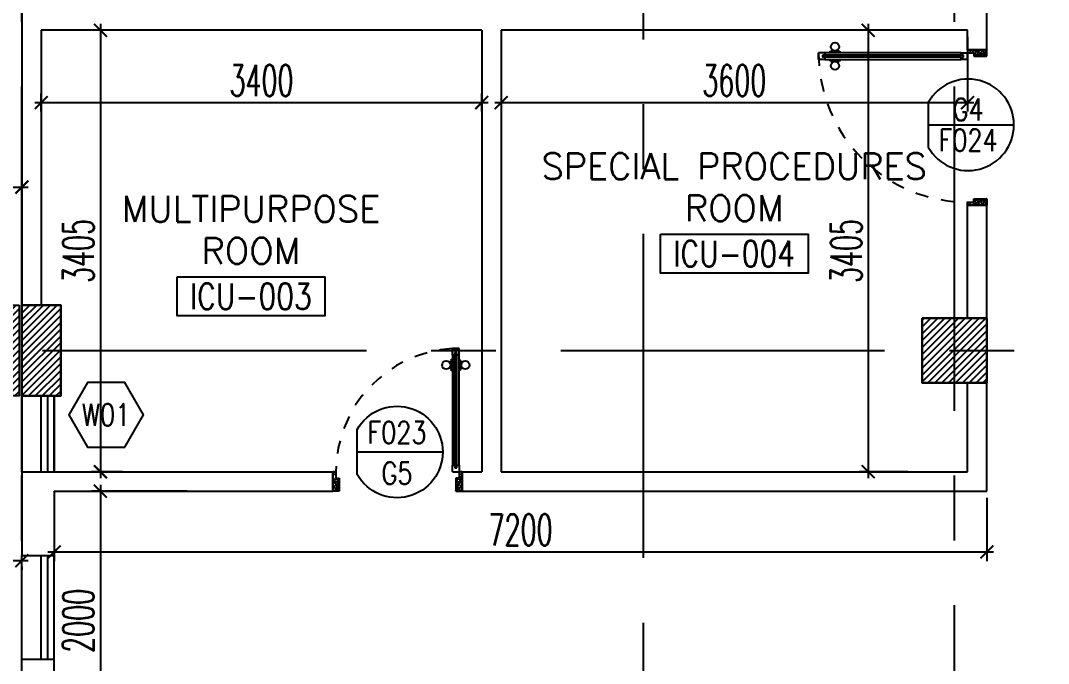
# Model space of a CAD drawing. Extents: x 275967.8 to 276060, y 57291.9 to 57371.4.
# Drawn here: x 276020.37 to 276028.3, y 57317.95 to 57322.91 of the extents above; entities that cross this region are included whole.
import ezdxf
from ezdxf.enums import TextEntityAlignment as Align

# ---------------------------------------------------------------- set-up
doc = ezdxf.new("R2010")
doc.units = 0
doc.header["$MEASUREMENT"] = 0
doc.header["$PDMODE"] = 34
doc.linetypes.add('CENTERX2', pattern=[4, 2.5, -0.5, 0.5, -0.5])
doc.linetypes.add('HIDDEN', pattern=[0.375, 0.25, -0.125])
doc.layers.get('0').update_dxf_attribs({"linetype": 'CONTINUOUS'})
doc.layers.get('DEFPOINTS').update_dxf_attribs({"linetype": 'CONTINUOUS'})
for name, color, linetype in [('AXES', 11, 'CENTERX2'), ('COL', 5, 'CONTINUOUS'), ('DIM', 4, 'CONTINUOUS'), ('DOOR', 7, 'CONTINUOUS'), ('DOOR-CR', 2, 'CONTINUOUS'), ('DOOR-NO', 3, 'CONTINUOUS'), ('HAT', 8, 'CONTINUOUS'), ('RM-BOX', 4, 'CONTINUOUS'), ('RM-NAME', 2, 'CONTINUOUS'), ('RM-NO', 2, 'CONTINUOUS'), ('WALL', 2, 'CONTINUOUS'), ('WIN', 3, 'CONTINUOUS'), ('WIN-BOX', 4, 'CONTINUOUS'), ('WIN-NO', 5, 'CONTINUOUS')]:
    doc.layers.add(name, color=color, linetype=linetype)
doc.styles.add('ROMANS', font='ROMANS.shx', dxfattribs={"width": 0.6})
doc.dimstyles.new('STANDARD in', dxfattribs={"dimtxt": 0.24, "dimasz": 0.1, "dimexe": 0.07, "dimexo": 0.05, "dimgap": 0.05, "dimtad": 1, "dimdec": 0, "dimlfac": 1000, "dimzin": 0, "dimdsep": 46, "dimtxsty": 'ROMANS', "dimblk": 'ARCHTICK', "dimcen": 0.05, "dimdle": 0.05, "dimclrd": 4, "dimclre": 4, "dimclrt": 2, "dimadec": 0, "dimazin": 0, "dimtfac": 1, "dimtdec": 0, "dimtmove": 2, "dimatfit": 3, "dimfxl": 0, "dimtolj": 1, "dimtzin": 0, "dimarcsym": 0})

# ---------------------------------------------------------------- blocks, each defined once
blk = doc.blocks.new('*X97')
at = {"color": 0}
for p, q in [((80579.2, 132657.6), (81071.3, 133149.7)), ((80579.2, 132710.7), (81018.3, 133149.7)), ((80579.2, 132763.7), (80965.3, 133149.7)), ((80579.2, 132816.7), (80912.2, 133149.7)), ((80579.2, 132869.8), (80859.2, 133149.7)), ((80579.2, 132922.8), (80806.2, 133149.7)), ((80579.2, 132975.8), (80753.1, 133149.7)), ((80579.2, 133028.9), (80700.1, 133149.7)), ((80579.2, 133081.9), (80647.1, 133149.7)), ((80579.2, 133134.9), (80594, 133149.7)), ((80624.4, 132649.7), (81079.2, 133104.6)), ((80677.4, 132649.7), (81079.2, 133051.6)), ((80730.4, 132649.7), (81079.2, 132998.5)), ((80783.5, 132649.7), (81079.2, 132945.5)), ((80836.5, 132649.7), (81079.2, 132892.5)), ((80889.5, 132649.7), (81079.2, 132839.4)), ((80942.6, 132649.7), (81079.2, 132786.4)), ((80995.6, 132649.7), (81079.2, 132733.4)), ((81048.6, 132649.7), (81079.2, 132680.3))]:
    blk.add_line(p, q, dxfattribs=at)
blk = doc.blocks.new('COL50')
at = {"layer": 'COL'}
blk.add_lwpolyline([(-250, 250), (-250, -250), (250, -250), (250, 250)], close=True, dxfattribs=at)
blk = doc.blocks.new('C11')
at = {"layer": 'HAT'}
h = blk.add_hatch(dxfattribs=at)
h.set_pattern_fill('ANSI31', color=256, scale=300, style=0)
h.set_pattern_definition([(45, (-248556.182, -75061.005), (-26.5165043, 26.5165043), [])])
h.paths.add_polyline_path([(300, 700), (0, 700), (0, 350), (300, 350)])
h.paths.add_polyline_path([(300, 350), (0, 350), (0, 0), (300, 0)])
at = {"layer": 'COL'}
blk.add_lwpolyline([(300, 700), (300, 0), (0, 0), (0, 700)], close=True, dxfattribs=at)
blk = doc.blocks.new('C11D')
at = {"layer": 'COL', "linetype": 'ByBlock'}
for p in [(-320, 0), (0, 0)]:
    blk.add_blockref('C11', p, dxfattribs=at)
blk = doc.blocks.new('DOOR100')
at = {"layer": 'DOOR', "color": 0, "linetype": 'ByBlock'}
for p, q in [((-25, 1300), (-75, 1300)), ((-75, 1300), (-25, 1300)), ((-75, 1250), (-75, 1300)), ((-42, 1270), (-58, 1270)), ((-58, 1250), (-58, 1270)), ((-42, 1250), (-42, 1270)), ((-25, 1250), (-25, 1300)), ((-82.2, 1205), (-91.2, 1205)), ((-91.2, 1205), (-91.2, 1140.2)), ((-75, 1217.6), (-82.2, 1217.6)), ((-82.2, 1127.6), (-82.2, 1217.6)), ((-82.2, 1205), (-82.2, 1140.2)), ((-58, 1250), (-75, 1250)), ((-25, 1250), (-42, 1250)), ((-25, 1217.6), (-17.8, 1217.6)), ((-17.8, 1127.6), (-17.8, 1217.6)), ((-17.8, 1205), (-8.8, 1205)), ((-17.8, 1205), (-17.8, 1140.2)), ((-8.8, 1205), (-8.8, 1140.2)), ((-82.2, 1140.2), (-91.2, 1140.2)), ((-75, 1127.6), (-82.2, 1127.6)), ((-25, 1127.6), (-17.8, 1127.6)), ((-17.8, 1140.2), (-8.8, 1140.2)), ((-75, 200), (-58, 200)), ((-75, 150), (-75, 200)), ((-58, 200), (-58, 180)), ((-58, 180), (-42, 180)), ((-42, 200), (-25, 200)), ((-42, 180), (-42, 200)), ((-25, 200), (-25, 150)), ((-1200, 0), (-1200, 150)), ((-1200, 150), (-1175, 150)), ((-1200, 150), (-1200, 0)), ((-1175, 150), (-1175, 100)), ((-1175, 100), (-1150, 100)), ((-1150, 100), (-1150, 0)), ((-75, 150), (-25, 150)), ((-50, 100), (-50, 0)), ((-25, 100), (-50, 100)), ((0, 150), (-25, 150)), ((-25, 150), (-25, 100)), ((0, 150), (0, 0)), ((-1150, 0), (-1200, 0)), ((-50, 0), (0, 0))]:
    blk.add_line(p, q, dxfattribs=at)
at = {"layer": 'DOOR', "linetype": 'ByBlock'}
for p, q in [((-75, 1250), (-75, 200)), ((-58, 200), (-58, 1250)), ((-42, 200), (-42, 1250)), ((-25, 200), (-25, 1250)), ((0, 0), (0, 150))]:
    blk.add_line(p, q, dxfattribs=at)
at = {"layer": 'DOOR', "color": 9, "linetype": 'ByBlock'}
for p, q in [((-1150, 0), (-1200, 113.7)), ((-1150, 0), (-1163.4, 100)), ((-50, 0), (0, 113.7)), ((-50, 0), (-36.6, 100)), ((-1150, 0), (-1200, 40.1)), ((-50, 0), (0, 40.1))]:
    blk.add_line(p, q, dxfattribs=at)
at = {"layer": 'DOOR', "color": 0, "linetype": 'ByBlock'}
for centre in [(-123.5, 1172.6), (23.5, 1172.6)]:
    blk.add_circle(centre, 32.4, dxfattribs=at)
at = {"layer": 'DOOR', "linetype": 'HIDDEN', "ltscale": 0.5}
blk.add_arc((-25, 150), 1150, 89.99998, 180.00006, dxfattribs=at)
at = {"layer": 'DOOR', "color": 9, "linetype": 'ByBlock'}
for centre, radius, start, end in [((-1150, 0), 154.4, 103.71423, 108.89471), ((-1150, 0), 134.4, 100.71998, 111.84015), ((-1150, 0), 94.4, 90, 121.98181), ((-50, 0), 94.4, 58.01819, 90), ((-50, 0), 134.4, 68.15985, 79.28002), ((-50, 0), 114.4, 64.08384, 77.37743), ((-50, 0), 154.4, 71.10529, 76.28577), ((-1150, 0), 74.4, 90, 132.22357), ((-1150, 0), 54.4, 90, 156.79262), ((-1150, 0), 34.4, 90, 180), ((-1150, 0), 14.4, 90, 180), ((-50, 0), 74.4, 47.77643, 90), ((-50, 0), 54.4, 23.20738, 90), ((-50, 0), 34.4, 0, 90), ((-50, 0), 14.4, 0, 90)]:
    blk.add_arc(centre, radius, start, end, dxfattribs=at)
blk = doc.blocks.new('DD1')
at = {"layer": 'DOOR-CR'}
blk.add_line((-307.6, 0), (352.8, 0), dxfattribs=at)
blk.add_lwpolyline([(-307.6, -172.9, 3.820224), (-307.6, 172.9)], format="xyb", close=True, dxfattribs=at)
at = {"layer": 'DOOR-NO', "color": 255, "style": 'ROMANS', "width": 0.8}
for tag, p in [('G', (0, 183.5)), ('000', (0, -141.4))]:
    blk.add_attdef(tag, text='', height=204, dxfattribs=at).set_placement(p, align=Align.MIDDLE)
blk = doc.blocks.new('_ARCHTICK')
at = {"color": 0, "linetype": 'ByBlock', "const_width": 0.15}
blk.add_lwpolyline([(-0.5, -0.5), (0.5, 0.5)], dxfattribs=at)
blk = doc.blocks.new('*D282')
at = {"layer": 'DEFPOINTS', "color": 0, "linetype": 'ByBlock', "ltscale": 0.3}
for p in [(276020.3755, 57321.6233), (276015.6305, 57321.4076), (276020.3755, 57321.4076)]:
    blk.add_point(p, dxfattribs=at)
at = {"layer": 'DIM', "color": 4, "linetype": 'ByBlock', "lineweight": -2, "ltscale": 0.3}
for p, q in [((276015.6305, 57321.4576), (276015.6305, 57321.6933)), ((276020.3755, 57321.4576), (276020.3755, 57321.6933)), ((276015.5805, 57321.6233), (276020.4255, 57321.6233))]:
    blk.add_line(p, q, dxfattribs=at)
at = {"layer": 'DIM', "color": 4, "linetype": 'ByBlock', "lineweight": -2, "ltscale": 0.3, "xscale": 0.1, "yscale": 0.1, "zscale": 0.1, "rotation": 180}
blk.add_blockref('_ARCHTICK', (276015.6305, 57321.6233), dxfattribs=at)
at = {"layer": 'DIM', "color": 4, "linetype": 'ByBlock', "lineweight": -2, "ltscale": 0.3, "xscale": 0.1, "yscale": 0.1, "zscale": 0.1}
blk.add_blockref('_ARCHTICK', (276020.3755, 57321.6233), dxfattribs=at)
at = {"layer": 'DIM', "color": 2, "linetype": 'ByBlock', "ltscale": 0.3, "insert": (276018.003, 57321.7933), "char_height": 0.24, "attachment_point": 5, "style": 'ROMANS'}
blk.add_mtext('\\A1;4745', dxfattribs=at)
blk = doc.blocks.new('*D275')
at = {"layer": 'DEFPOINTS', "color": 0, "linetype": 'ByBlock', "ltscale": 0.3}
for p in [(276010.7555, 57318.7466), (276010.7555, 57318.7419), (276020.3755, 57318.7466)]:
    blk.add_point(p, dxfattribs=at)
at = {"layer": 'DIM', "color": 4, "linetype": 'ByBlock', "lineweight": -2, "ltscale": 0.3}
for p, q in [((276020.4255, 57318.7419), (276010.7055, 57318.7419)), ((276010.7555, 57318.6966), (276010.7555, 57318.6719)), ((276020.3755, 57318.6966), (276020.3755, 57318.6719))]:
    blk.add_line(p, q, dxfattribs=at)
at = {"layer": 'DIM', "color": 4, "linetype": 'ByBlock', "lineweight": -2, "ltscale": 0.3, "xscale": 0.1, "yscale": 0.1, "zscale": 0.1, "rotation": 180}
blk.add_blockref('_ARCHTICK', (276010.7555, 57318.7419), dxfattribs=at)
at = {"layer": 'DIM', "color": 4, "linetype": 'ByBlock', "lineweight": -2, "ltscale": 0.3, "xscale": 0.1, "yscale": 0.1, "zscale": 0.1}
blk.add_blockref('_ARCHTICK', (276020.3755, 57318.7419), dxfattribs=at)
at = {"layer": 'DIM', "color": 2, "linetype": 'ByBlock', "ltscale": 0.3, "insert": (276015.5655, 57318.9119), "char_height": 0.24, "attachment_point": 5, "style": 'ROMANS'}
blk.add_mtext('\\A1;9620', dxfattribs=at)
blk = doc.blocks.new('*D244')
at = {"layer": 'DEFPOINTS', "color": 0, "linetype": 'ByBlock', "ltscale": 0.3}
for p in [(276021.2038, 57322.8329), (276020.982, 57319.4279), (276021.2038, 57319.4279)]:
    blk.add_point(p, dxfattribs=at)
at = {"layer": 'DIM', "color": 4, "linetype": 'ByBlock', "lineweight": -2, "ltscale": 0.3}
for p, q in [((276020.982, 57322.8829), (276020.982, 57319.3779)), ((276021.1538, 57322.8329), (276020.912, 57322.8329)), ((276021.1538, 57319.4279), (276020.912, 57319.4279))]:
    blk.add_line(p, q, dxfattribs=at)
at = {"layer": 'DIM', "color": 4, "linetype": 'ByBlock', "lineweight": -2, "ltscale": 0.3, "xscale": 0.1, "yscale": 0.1, "zscale": 0.1}
for p, rotation in [((276020.982, 57322.8329), 90), ((276020.982, 57319.4279), 270)]:
    blk.add_blockref('_ARCHTICK', p, dxfattribs=dict(at, rotation=rotation))
at = {"layer": 'DIM', "color": 2, "linetype": 'ByBlock', "ltscale": 0.3, "insert": (276020.812, 57321.1304), "char_height": 0.24, "attachment_point": 5, "rotation": 90, "style": 'ROMANS'}
blk.add_mtext('\\A1;3405', dxfattribs=at)
blk = doc.blocks.new('*D243')
at = {"layer": 'DEFPOINTS', "color": 0, "linetype": 'ByBlock', "ltscale": 0.3}
for p in [(276023.9255, 57322.2754), (276020.5255, 57322.1575), (276023.9255, 57322.1575)]:
    blk.add_point(p, dxfattribs=at)
at = {"layer": 'DIM', "color": 4, "linetype": 'ByBlock', "lineweight": -2, "ltscale": 0.3}
for p, q in [((276020.5255, 57322.2075), (276020.5255, 57322.3454)), ((276023.9255, 57322.2075), (276023.9255, 57322.3454)), ((276020.4755, 57322.2754), (276023.9755, 57322.2754))]:
    blk.add_line(p, q, dxfattribs=at)
at = {"layer": 'DIM', "color": 4, "linetype": 'ByBlock', "lineweight": -2, "ltscale": 0.3, "xscale": 0.1, "yscale": 0.1, "zscale": 0.1, "rotation": 180}
blk.add_blockref('_ARCHTICK', (276020.5255, 57322.2754), dxfattribs=at)
at = {"layer": 'DIM', "color": 4, "linetype": 'ByBlock', "lineweight": -2, "ltscale": 0.3, "xscale": 0.1, "yscale": 0.1, "zscale": 0.1}
blk.add_blockref('_ARCHTICK', (276023.9255, 57322.2754), dxfattribs=at)
at = {"layer": 'DIM', "color": 2, "linetype": 'ByBlock', "ltscale": 0.3, "insert": (276022.2255, 57322.4454), "char_height": 0.24, "attachment_point": 5, "style": 'ROMANS'}
blk.add_mtext('\\A1;3400', dxfattribs=at)
blk = doc.blocks.new('*D242')
at = {"layer": 'DEFPOINTS', "color": 0, "linetype": 'ByBlock', "ltscale": 0.3}
for p in [(276024.0755, 57322.8329), (276027.6755, 57322.8329), (276027.6755, 57322.2754)]:
    blk.add_point(p, dxfattribs=at)
at = {"layer": 'DIM', "color": 4, "linetype": 'ByBlock', "lineweight": -2, "ltscale": 0.3}
for p, q in [((276024.0755, 57322.7829), (276024.0755, 57322.2054)), ((276027.6755, 57322.7829), (276027.6755, 57322.2054)), ((276024.0255, 57322.2754), (276027.7255, 57322.2754))]:
    blk.add_line(p, q, dxfattribs=at)
at = {"layer": 'DIM', "color": 4, "linetype": 'ByBlock', "lineweight": -2, "ltscale": 0.3, "xscale": 0.1, "yscale": 0.1, "zscale": 0.1, "rotation": 180}
blk.add_blockref('_ARCHTICK', (276024.0755, 57322.2754), dxfattribs=at)
at = {"layer": 'DIM', "color": 4, "linetype": 'ByBlock', "lineweight": -2, "ltscale": 0.3, "xscale": 0.1, "yscale": 0.1, "zscale": 0.1}
blk.add_blockref('_ARCHTICK', (276027.6755, 57322.2754), dxfattribs=at)
at = {"layer": 'DIM', "color": 2, "linetype": 'ByBlock', "ltscale": 0.3, "insert": (276025.8755, 57322.4454), "char_height": 0.24, "attachment_point": 5, "style": 'ROMANS'}
blk.add_mtext('\\A1;3600', dxfattribs=at)
blk = doc.blocks.new('*D241')
at = {"layer": 'DEFPOINTS', "color": 0, "linetype": 'ByBlock', "ltscale": 0.3}
for p in [(276027.2655, 57322.8329), (276026.9091, 57319.4279), (276027.2655, 57319.4279)]:
    blk.add_point(p, dxfattribs=at)
at = {"layer": 'DIM', "color": 4, "linetype": 'ByBlock', "lineweight": -2, "ltscale": 0.3}
for p, q in [((276026.9091, 57322.8829), (276026.9091, 57319.3779)), ((276027.2155, 57322.8329), (276026.8391, 57322.8329)), ((276027.2155, 57319.4279), (276026.8391, 57319.4279))]:
    blk.add_line(p, q, dxfattribs=at)
at = {"layer": 'DIM', "color": 4, "linetype": 'ByBlock', "lineweight": -2, "ltscale": 0.3, "xscale": 0.1, "yscale": 0.1, "zscale": 0.1}
for p, rotation in [((276026.9091, 57322.8329), 90), ((276026.9091, 57319.4279), 270)]:
    blk.add_blockref('_ARCHTICK', p, dxfattribs=dict(at, rotation=rotation))
at = {"layer": 'DIM', "color": 2, "linetype": 'ByBlock', "ltscale": 0.3, "insert": (276026.7391, 57321.1304), "char_height": 0.24, "attachment_point": 5, "rotation": 90, "style": 'ROMANS'}
blk.add_mtext('\\A1;3405', dxfattribs=at)
blk = doc.blocks.new('*D240')
at = {"layer": 'DEFPOINTS', "color": 0, "linetype": 'ByBlock', "ltscale": 0.3}
for p in [(276021.7005, 57319.2779), (276020.982, 57317.2779), (276021.6755, 57317.2779)]:
    blk.add_point(p, dxfattribs=at)
at = {"layer": 'DIM', "color": 4, "linetype": 'ByBlock', "lineweight": -2, "ltscale": 0.3}
for p, q in [((276021.6505, 57319.2779), (276020.912, 57319.2779)), ((276020.982, 57319.3279), (276020.982, 57317.2279)), ((276021.6255, 57317.2779), (276020.912, 57317.2779))]:
    blk.add_line(p, q, dxfattribs=at)
at = {"layer": 'DIM', "color": 4, "linetype": 'ByBlock', "lineweight": -2, "ltscale": 0.3, "xscale": 0.1, "yscale": 0.1, "zscale": 0.1}
for p, rotation in [((276020.982, 57319.2779), 90), ((276020.982, 57317.2779), 270)]:
    blk.add_blockref('_ARCHTICK', p, dxfattribs=dict(at, rotation=rotation))
at = {"layer": 'DIM', "color": 2, "linetype": 'ByBlock', "ltscale": 0.3, "insert": (276020.812, 57318.2779), "char_height": 0.24, "attachment_point": 5, "rotation": 90, "style": 'ROMANS'}
blk.add_mtext('\\A1;2000', dxfattribs=at)
blk = doc.blocks.new('*D239')
at = {"layer": 'DEFPOINTS', "color": 0, "linetype": 'ByBlock', "ltscale": 0.3}
for p in [(276020.6255, 57319.2779), (276027.8255, 57319.2779), (276027.8255, 57318.8094)]:
    blk.add_point(p, dxfattribs=at)
at = {"layer": 'DIM', "color": 4, "linetype": 'ByBlock', "lineweight": -2, "ltscale": 0.3}
for p, q in [((276020.6255, 57319.2279), (276020.6255, 57318.7394)), ((276027.8255, 57319.2279), (276027.8255, 57318.7394)), ((276020.5755, 57318.8094), (276027.8755, 57318.8094))]:
    blk.add_line(p, q, dxfattribs=at)
at = {"layer": 'DIM', "color": 4, "linetype": 'ByBlock', "lineweight": -2, "ltscale": 0.3, "xscale": 0.1, "yscale": 0.1, "zscale": 0.1, "rotation": 180}
blk.add_blockref('_ARCHTICK', (276020.6255, 57318.8094), dxfattribs=at)
at = {"layer": 'DIM', "color": 4, "linetype": 'ByBlock', "lineweight": -2, "ltscale": 0.3, "xscale": 0.1, "yscale": 0.1, "zscale": 0.1}
blk.add_blockref('_ARCHTICK', (276027.8255, 57318.8094), dxfattribs=at)
at = {"layer": 'DIM', "color": 2, "linetype": 'ByBlock', "ltscale": 0.3, "insert": (276024.2255, 57318.9794), "char_height": 0.24, "attachment_point": 5, "style": 'ROMANS'}
blk.add_mtext('\\A1;7200', dxfattribs=at)
blk = doc.blocks.new('DOOR-10')
at = {"layer": 'DOOR', "color": 0, "linetype": 'ByBlock'}
for p, q in [((-25.7, 1100), (-75.7, 1100)), ((-75.7, 1100), (-25.7, 1100)), ((-75.7, 1050), (-75.7, 1100)), ((-58.7, 1050), (-75.7, 1050)), ((-42.7, 1070), (-58.7, 1070)), ((-58.7, 1050), (-58.7, 1070)), ((-42.7, 1050), (-42.7, 1070)), ((-25.7, 1050), (-42.7, 1050)), ((-25.7, 1050), (-25.7, 1100)), ((-82.9, 1005), (-91.9, 1005)), ((-91.9, 1005), (-91.9, 940.2)), ((-75.7, 1017.6), (-82.9, 1017.6)), ((-82.9, 927.6), (-82.9, 1017.6)), ((-82.9, 1005), (-82.9, 940.2)), ((-25.7, 1017.6), (-18.5, 1017.6)), ((-18.5, 927.6), (-18.5, 1017.6)), ((-18.5, 1005), (-9.5, 1005)), ((-18.5, 1005), (-18.5, 940.2)), ((-9.5, 1005), (-9.5, 940.2)), ((-82.9, 940.2), (-91.9, 940.2)), ((-75.7, 927.6), (-82.9, 927.6)), ((-25.7, 927.6), (-18.5, 927.6)), ((-18.5, 940.2), (-9.5, 940.2)), ((-75.7, 200), (-58.7, 200)), ((-75.7, 150), (-75.7, 200)), ((-58.7, 200), (-58.7, 180)), ((-58.7, 180), (-42.7, 180)), ((-42.7, 200), (-25.7, 200)), ((-42.7, 180), (-42.7, 200)), ((-25.7, 200), (-25.7, 150)), ((-1000.7, 0), (-1000.7, 150)), ((-1000.7, 150), (-975.7, 150)), ((-1000.7, 150), (-1000.7, 0)), ((-975.7, 150), (-975.7, 100)), ((-975.7, 100), (-950.7, 100)), ((-950.7, 100), (-950.7, 0)), ((-75.7, 150), (-25.7, 150)), ((-50.7, 100), (-50.7, 0)), ((-25.7, 100), (-50.7, 100)), ((-0.7, 150), (-25.7, 150)), ((-25.7, 150), (-25.7, 100)), ((-950.7, 0), (-1000.7, 0)), ((-50.7, 0), (-0.7, 0))]:
    blk.add_line(p, q, dxfattribs=at)
at = {"layer": 'DOOR', "linetype": 'ByBlock'}
for p, q in [((-75.7, 1050), (-75.7, 200)), ((-58.7, 200), (-58.7, 1050)), ((-42.7, 200), (-42.7, 1050)), ((-25.7, 200), (-25.7, 1050))]:
    blk.add_line(p, q, dxfattribs=at)
at = {"layer": 'DOOR', "color": 9, "linetype": 'ByBlock'}
for p, q in [((-950.7, 0), (-1000.7, 113.7)), ((-950.7, 0), (-964.1, 100)), ((-50.7, 0), (-0.7, 113.7)), ((-50.7, 0), (-37.3, 100)), ((-0.7, 0), (-0.7, 150)), ((-950.7, 0), (-1000.7, 40.1)), ((-50.7, 0), (-0.7, 40.1))]:
    blk.add_line(p, q, dxfattribs=at)
at = {"layer": 'DOOR', "color": 0, "linetype": 'ByBlock'}
for centre in [(-124.2, 972.6), (22.8, 972.6)]:
    blk.add_circle(centre, 32.4, dxfattribs=at)
at = {"layer": 'DOOR', "linetype": 'HIDDEN', "ltscale": 0.5}
blk.add_arc((-23.4, 149.1), 952.3, 93.14816, 179.94816, dxfattribs=at)
at = {"layer": 'DOOR', "color": 9, "linetype": 'ByBlock'}
for centre, radius, start, end in [((-950.7, 0), 154.4, 103.71423, 108.89471), ((-950.7, 0), 134.4, 100.71998, 111.84015), ((-950.7, 0), 94.4, 90, 121.98181), ((-50.7, 0), 94.4, 58.01819, 90), ((-50.7, 0), 134.4, 68.15985, 79.28002), ((-50.7, 0), 114.4, 64.08384, 77.37743), ((-50.7, 0), 154.4, 71.10529, 76.28577), ((-950.7, 0), 74.4, 90, 132.22357), ((-950.7, 0), 54.4, 90, 156.79262), ((-950.7, 0), 34.4, 90, 180), ((-950.7, 0), 14.4, 90, 180), ((-50.7, 0), 74.4, 47.77643, 90), ((-50.7, 0), 54.4, 23.20738, 90), ((-50.7, 0), 34.4, 0, 90), ((-50.7, 0), 14.4, 0, 90)]:
    blk.add_arc(centre, radius, start, end, dxfattribs=at)
blk = doc.blocks.new('RM1')
at = {"layer": 'RM-BOX'}
blk.add_lwpolyline([(569.9, -200), (-569.9, -200), (-569.9, -500), (569.9, -500)], close=True, dxfattribs=at)
at = {"layer": 'RM-NAME', "style": 'ROMANS'}
for tag, p in [('ROOMNAME1', (0, 323.8)), ('ROOMNAME2', (0, 0))]:
    blk.add_attdef(tag, text='', height=200, dxfattribs=at).set_placement(p, align=Align.MIDDLE)
at = {"layer": 'RM-NO', "style": 'ROMANS', "width": 0.8}
blk.add_attdef('ROOMNO', text='', height=200, dxfattribs=at).set_placement((0, -350), align=Align.MIDDLE)
blk = doc.blocks.new('WW1')
at = {"layer": 'WIN-BOX'}
blk.add_lwpolyline([(144.3, -250), (288.7, 0), (144.3, 250), (-144.3, 250), (-288.7, 0), (-144.3, -250)], close=True, dxfattribs=at)
at = {"layer": 'WIN-NO', "style": 'ROMANS', "width": 0.8}
blk.add_attdef('W00', text='', height=170, dxfattribs=at).set_placement((0, 0), align=Align.MIDDLE)

msp = doc.modelspace()

# ---------------------------------------------------------------- linework, layer by layer
at = {"layer": 'AXES'}
for p, q in [((276027.5755, 57291.8986), (276027.5755, 57370.7113)), ((276020.3755, 57291.8986), (276020.3755, 57370.3613)), ((276025.1755, 57298.7629), (276025.1755, 57357.5829)), ((275968.5355, 57320.3629), (276036.5755, 57320.3629))]:
    msp.add_line(p, q, dxfattribs=at)
at = {"layer": 'WALL'}
for p, q in [((276020.3755, 57326.1129), (276020.3755, 57320.6129)), ((276027.8255, 57322.6829), (276027.8255, 57325.5629)), ((276020.5255, 57322.8329), (276020.5255, 57320.7129)), ((276027.6755, 57322.6829), (276027.6755, 57322.8329)), ((276027.6755, 57320.6129), (276027.6755, 57321.4829)), ((276027.8255, 57319.2779), (276027.8255, 57321.4829)), ((276027.6755, 57319.4279), (276027.6755, 57320.1129)), ((276020.3755, 57320.0129), (276020.3755, 57318.7811)), ((276020.3755, 57320.0129), (276020.6255, 57320.0129)), ((276020.6255, 57320.0129), (276020.6255, 57319.4279)), ((276020.3755, 57319.4279), (276020.6255, 57319.4279)), ((276020.6255, 57319.2779), (276020.6255, 57318.7811)), ((276020.3755, 57318.7811), (276020.6255, 57318.7811)), ((276020.3755, 57317.9811), (276020.6255, 57317.9811)), ((276020.3755, 57315.4623), (276020.3755, 57317.9811)), ((276020.6255, 57317.2779), (276020.6255, 57317.9811))]:
    msp.add_line(p, q, dxfattribs=at)
at = {"layer": 'WALL', "linetype": 'ByBlock'}
for p, q in [((276023.9255, 57322.8329), (276020.5255, 57322.8329)), ((276023.9255, 57322.8329), (276023.9255, 57319.4279)), ((276027.6755, 57322.8329), (276024.0755, 57322.8329)), ((276024.0755, 57322.8329), (276024.0755, 57319.4279)), ((276027.8255, 57322.6829), (276027.6755, 57322.6829)), ((276027.8255, 57321.4829), (276027.6755, 57321.4829)), ((276020.6255, 57319.4279), (276022.7755, 57319.4279)), ((276022.7755, 57319.4279), (276022.7755, 57319.2779)), ((276023.7755, 57319.4279), (276023.7755, 57319.2779)), ((276023.7755, 57319.4279), (276023.9255, 57319.4279)), ((276024.0755, 57319.4279), (276027.6755, 57319.4279)), ((276020.6255, 57319.2779), (276022.7755, 57319.2779)), ((276023.7755, 57319.2779), (276027.8255, 57319.2779))]:
    msp.add_line(p, q, dxfattribs=at)
at = {"layer": 'WALL', "linetype": 'ByBlock', "ltscale": 0.3}
for points in [[(276020.3755, 57320.0129), (276020.6755, 57320.0129), (276020.6755, 57320.7129), (276020.3755, 57320.7129)], [(276027.3255, 57320.6129), (276027.8255, 57320.6129), (276027.8255, 57320.1129), (276027.3255, 57320.1129)]]:
    msp.add_lwpolyline(points, close=True, dxfattribs=at)
at = {"layer": 'WIN'}
for p, q in [((276020.3755, 57319.4279), (276020.3755, 57320.0129)), ((276020.5255, 57319.4279), (276020.5255, 57320.0129)), ((276020.5755, 57319.4279), (276020.5755, 57320.0129)), ((276020.6255, 57319.4279), (276020.6255, 57320.0129)), ((276020.3755, 57317.9811), (276020.3755, 57318.7811)), ((276020.5255, 57317.9811), (276020.5255, 57318.7811)), ((276020.5755, 57317.9811), (276020.5755, 57318.7811)), ((276020.6255, 57317.9811), (276020.6255, 57318.7811))]:
    msp.add_line(p, q, dxfattribs=at)

# ---------------------------------------------------------------- block references
at = {"layer": 'COL', "linetype": 'ByBlock', "xscale": 0.001, "yscale": 0.001, "zscale": 0.001}
msp.add_blockref('C11D', (276020.3755, 57320.0129), dxfattribs=at)
at = {"layer": 'COL', "xscale": 0.001, "yscale": 0.001, "zscale": 0.001}
msp.add_blockref('COL50', (276027.5755, 57320.3629), dxfattribs=at)
at = {"layer": 'DOOR', "color": 0, "linetype": 'ByBlock', "xscale": 0.001, "yscale": 0.001, "zscale": 0.001, "rotation": 90}
msp.add_blockref('DOOR100', (276027.8255, 57322.6829), dxfattribs=at)
at = {"layer": 'DOOR', "color": 0, "linetype": 'ByBlock', "ltscale": 0.3, "xscale": 0.001, "yscale": 0.001, "zscale": 0.001}
msp.add_blockref('DOOR-10', (276023.7762, 57319.2779), dxfattribs=at)
at = {"layer": 'DOOR-NO'}
ref = msp.add_blockref('DD1', (276027.6807, 57322.1037), dxfattribs=dict(at, xscale=0.001, yscale=0.001, zscale=0.001))
ref.add_attrib('G', 'G4', dxfattribs={"height": 0.17, "style": 'ROMANS', "width": 0.8}).set_placement((276027.6807, 57322.2216), align=Align.MIDDLE)
ref.add_attrib('000', 'F024', dxfattribs={"height": 0.17, "style": 'ROMANS', "width": 0.8}).set_placement((276027.6807, 57321.9858), align=Align.MIDDLE)
ref = msp.add_blockref('DD1', (276023.2718, 57319.5805), dxfattribs=dict(at, xscale=-0.001, yscale=0.001, zscale=0.001, rotation=180))
ref.add_attrib('G', 'G5', dxfattribs={"height": 0.17, "style": 'ROMANS', "width": 0.8}).set_placement((276023.2718, 57319.416), align=Align.MIDDLE)
ref.add_attrib('000', 'F023', dxfattribs={"height": 0.17, "style": 'ROMANS', "width": 0.8}).set_placement((276023.2718, 57319.7304), align=Align.MIDDLE)
at = {"layer": 'HAT', "xscale": 0.001, "yscale": 0.001, "zscale": 0.001}
msp.add_blockref('*X97', (275946.7463, 57187.4632), dxfattribs=at)
at = {"layer": 'RM-NAME'}
ref = msp.add_blockref('RM1', (276025.8747, 57321.4602), dxfattribs=dict(at, xscale=-0.001, yscale=0.001, zscale=0.001))
ref.add_attrib('ROOMNO', 'ICU-004', dxfattribs={"layer": 'RM-NO', "height": 0.2, "style": 'ROMANS', "width": 0.8}).set_placement((276025.8747, 57321.1102), align=Align.MIDDLE)
ref.add_attrib('ROOMNAME2', 'ROOM', dxfattribs={"height": 0.2, "style": 'ROMANS'}).set_placement((276025.8747, 57321.4602), align=Align.MIDDLE)
ref.add_attrib('ROOMNAME1', 'SPECIAL PROCEDURES', dxfattribs={"height": 0.2, "style": 'ROMANS'}).set_placement((276025.8747, 57321.784), align=Align.MIDDLE)
ref = msp.add_blockref('RM1', (276022.144, 57321.1311), dxfattribs=dict(at, xscale=-0.001, yscale=0.001, zscale=0.001))
ref.add_attrib('ROOMNO', 'ICU-003', dxfattribs={"layer": 'RM-NO', "height": 0.2, "style": 'ROMANS', "width": 0.8}).set_placement((276022.144, 57320.7811), align=Align.MIDDLE)
ref.add_attrib('ROOMNAME2', 'ROOM', dxfattribs={"height": 0.2, "style": 'ROMANS'}).set_placement((276022.144, 57321.1311), align=Align.MIDDLE)
ref.add_attrib('ROOMNAME1', 'MULTIPURPOSE', dxfattribs={"height": 0.2, "style": 'ROMANS'}).set_placement((276022.144, 57321.4549), align=Align.MIDDLE)
at = {"layer": 'WIN-NO', "xscale": 0.001, "yscale": 0.001, "zscale": 0.001}
msp.add_blockref('WW1', (276021.026, 57319.8671), dxfattribs=at).add_auto_attribs({'W00': 'W01'})

# ---------------------------------------------------------------- dimensions: what is measured, and where the dimension line sits
at = {"layer": 'DIM', "linetype": 'ByBlock', "ltscale": 0.3}
for base, p1, p2, picture, middle in [((276020.982, 57319.4279), (276021.2038, 57322.8329), (276021.2038, 57319.4279), '*D244', (276020.812, 57321.1304)), ((276026.9091, 57319.4279), (276027.2655, 57322.8329), (276027.2655, 57319.4279), '*D241', (276026.7391, 57321.1304)), ((276020.982, 57317.2779), (276021.7005, 57319.2779), (276021.6755, 57317.2779), '*D240', (276020.812, 57318.2779))]:
    dim = msp.add_linear_dim(base=base, p1=p1, p2=p2, angle=90, dimstyle='STANDARD in', dxfattribs=at)
    dim.commit()
    dim.dimension.update_dxf_attribs({"geometry": picture, "text_midpoint": middle})
for base, p1, p2, picture, middle in [((276027.6755, 57322.2754), (276024.0755, 57322.8329), (276027.6755, 57322.8329), '*D242', (276025.8755, 57322.4454)), ((276023.9255, 57322.2754), (276020.5255, 57322.1575), (276023.9255, 57322.1575), '*D243', (276022.2255, 57322.4454)), ((276020.3755, 57321.6233), (276015.6305, 57321.4076), (276020.3755, 57321.4076), '*D282', (276018.003, 57321.7933)), ((276027.8255, 57318.8094), (276020.6255, 57319.2779), (276027.8255, 57319.2779), '*D239', (276024.2255, 57318.9794)), ((276010.7555, 57318.7419), (276020.3755, 57318.7466), (276010.7555, 57318.7466), '*D275', (276015.5655, 57318.9119))]:
    dim = msp.add_linear_dim(base=base, p1=p1, p2=p2, dimstyle='STANDARD in', dxfattribs=at)
    dim.commit()
    dim.dimension.update_dxf_attribs({"geometry": picture, "text_midpoint": middle})

doc.saveas('drawing.dxf')
